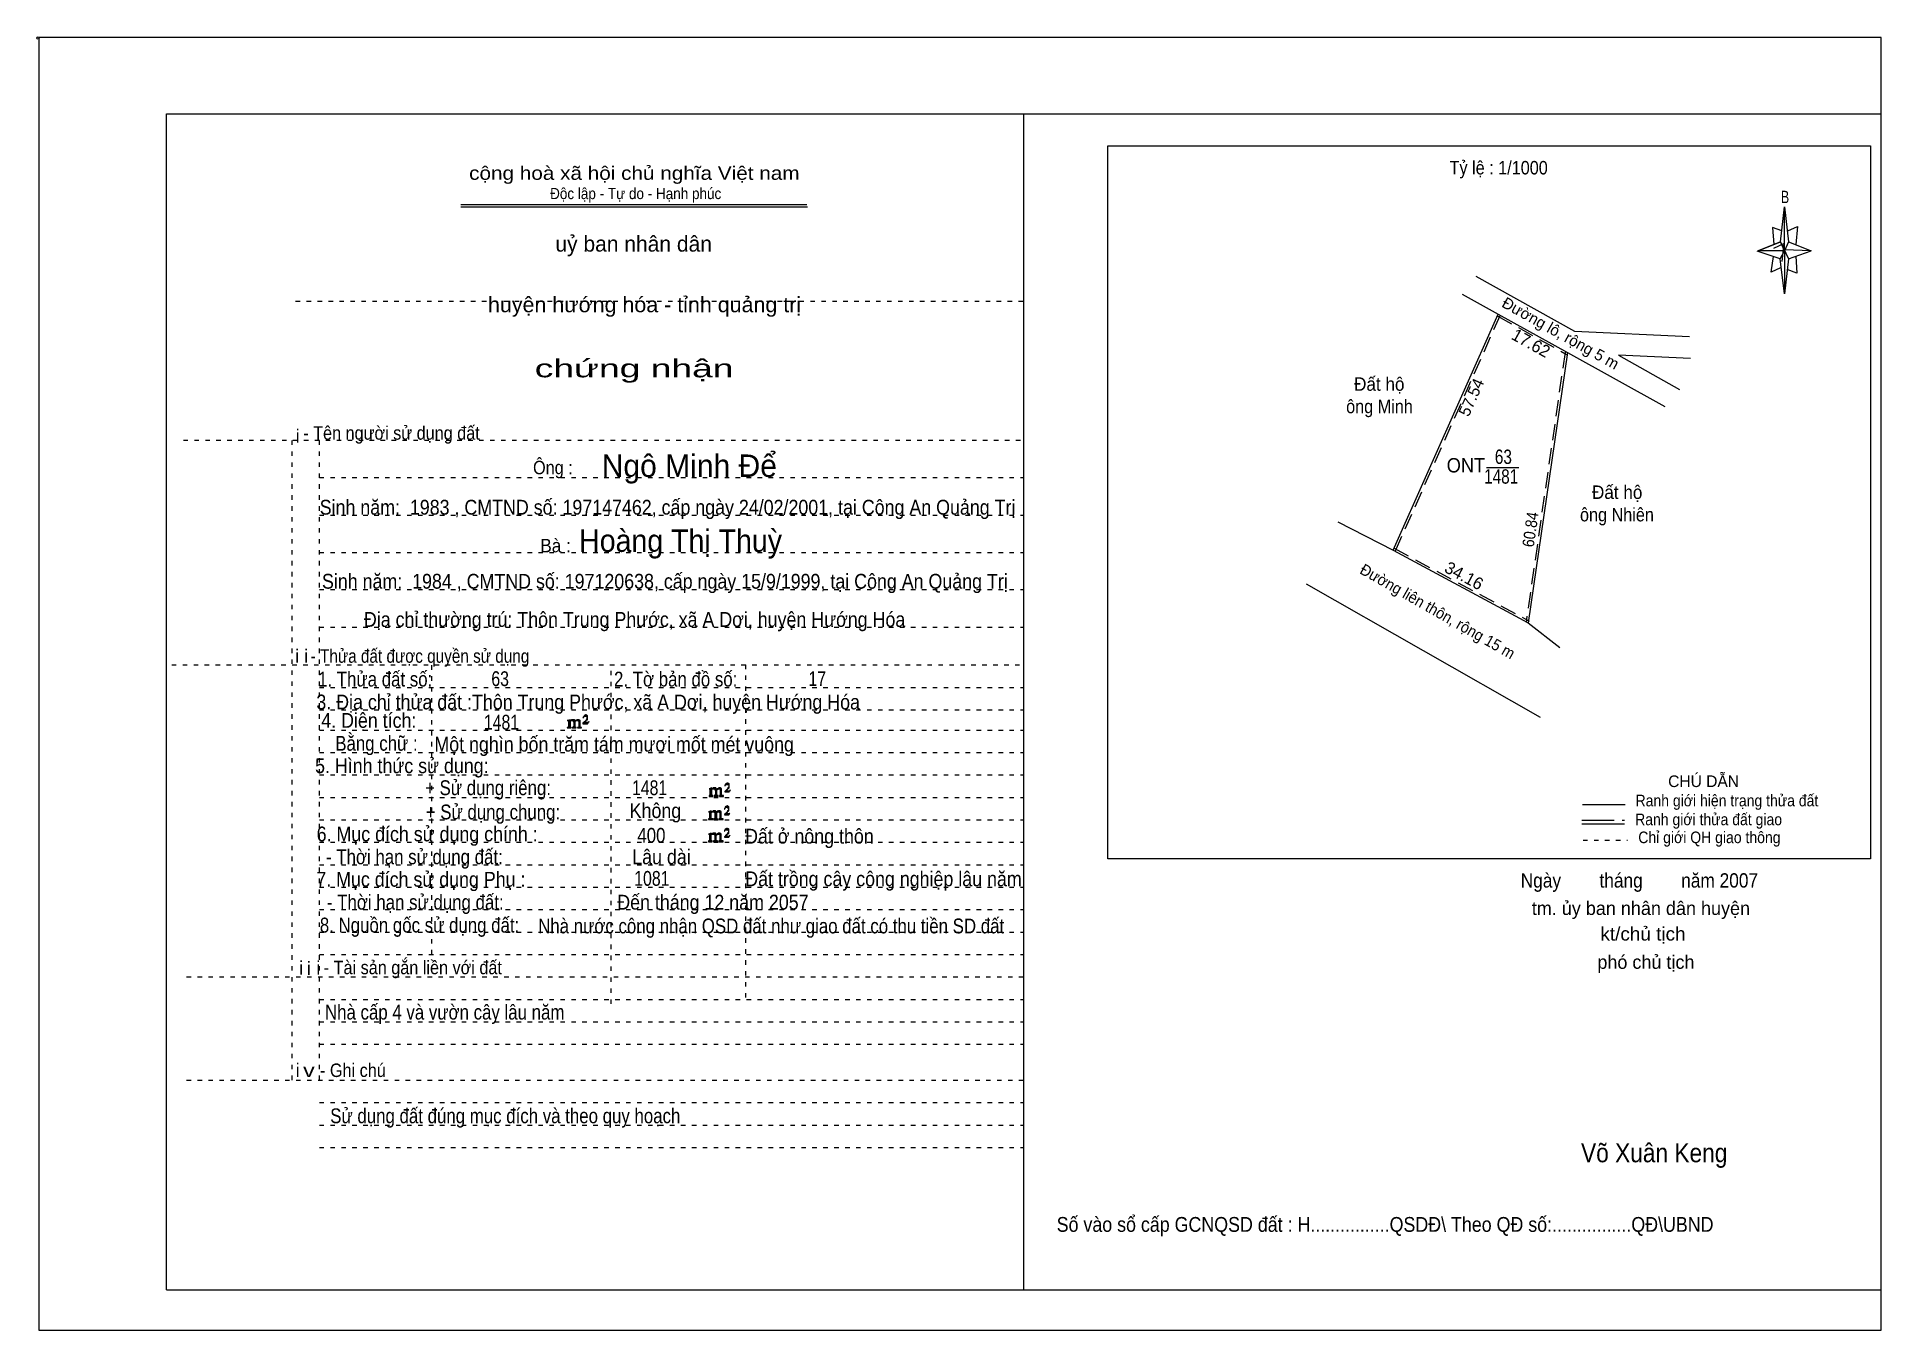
# Model space of a CAD drawing. Header units: centimetres. Extents: x -1.6 to 39.5, y -3.3 to 25.5.
import ezdxf
from ezdxf.enums import TextEntityAlignment as Align

# ---------------------------------------------------------------- set-up
doc = ezdxf.new("R2010")
doc.units = ezdxf.units.CM
doc.header["$LTSCALE"] = 0.12
for name, pattern in [('DOTTED', [1.5, 0.3, -1.2]), ('LONG_DASHED', [7.5, 6, -1.5]), ('MEDIUM_DASHED', [4.5, 3, -1.5])]:
    doc.linetypes.add(name, pattern=pattern)
for name, color, linetype, lineweight in [('1', 7, 'DOTTED', 13), ('10', 7, 'Continuous', 13), ('33', 7, 'LONG_DASHED', 13), ('4', 7, 'Continuous', 13), ('5', 7, 'Continuous', 13), ('50', 7, 'Continuous', 13)]:
    doc.layers.add(name, color=color, linetype=linetype, lineweight=lineweight)
doc.layers.add('30', color=7, linetype='Continuous')

msp = doc.modelspace()

# ---------------------------------------------------------------- hatches: boundary and pattern name
at = {"layer": '50'}
for points in [[(10.27, 10.13), (10.27, 10.12), (10.27, 10.11), (10.25, 10.11), (10.24, 10.11), (10.24, 10.1), (10.33, 10.1), (10.33, 10.11), (10.32, 10.11), (10.31, 10.11), (10.31, 10.12), (10.31, 10.13), (10.31, 10.24), (10.31, 10.25), (10.32, 10.26), (10.34, 10.26), (10.35, 10.26), (10.36, 10.26), (10.37, 10.25), (10.39, 10.22), (10.39, 10.13), (10.37, 10.12), (10.37, 10.11), (10.36, 10.11), (10.35, 10.11), (10.35, 10.1), (10.44, 10.1), (10.44, 10.11), (10.43, 10.11), (10.42, 10.11), (10.42, 10.12), (10.42, 10.13), (10.42, 10.24), (10.44, 10.26), (10.45, 10.26), (10.46, 10.26), (10.49, 10.26), (10.49, 10.25), (10.5, 10.24), (10.5, 10.22), (10.5, 10.13), (10.5, 10.12), (10.49, 10.11), (10.49, 10.11), (10.47, 10.11), (10.47, 10.1), (10.56, 10.1), (10.56, 10.11), (10.55, 10.11), (10.54, 10.11), (10.53, 10.12), (10.53, 10.13), (10.53, 10.2), (10.53, 10.25), (10.53, 10.26), (10.52, 10.27), (10.5, 10.28), (10.47, 10.28), (10.46, 10.28), (10.44, 10.27), (10.41, 10.25), (10.41, 10.26), (10.4, 10.28), (10.39, 10.28), (10.37, 10.28), (10.35, 10.28), (10.34, 10.28), (10.32, 10.26), (10.31, 10.26), (10.31, 10.25), (10.31, 10.25), (10.31, 10.26), (10.31, 10.28), (10.24, 10.26), (10.24, 10.26), (10.25, 10.26), (10.27, 10.25), (10.27, 10.24), (10.27, 10.23)], [(10.69, 10.19), (10.72, 10.24), (10.72, 10.24), (10.71, 10.22), (10.69, 10.22), (10.68, 10.22), (10.63, 10.22), (10.66, 10.26), (10.67, 10.27), (10.69, 10.28), (10.69, 10.3), (10.69, 10.32), (10.69, 10.34), (10.69, 10.35), (10.69, 10.37), (10.68, 10.38), (10.67, 10.38), (10.66, 10.39), (10.65, 10.39), (10.63, 10.38), (10.63, 10.38), (10.62, 10.37), (10.61, 10.35), (10.59, 10.33), (10.61, 10.33), (10.61, 10.35), (10.62, 10.35), (10.63, 10.36), (10.65, 10.36), (10.66, 10.36), (10.67, 10.35), (10.68, 10.35), (10.68, 10.32), (10.68, 10.3), (10.66, 10.28), (10.66, 10.26), (10.65, 10.25), (10.59, 10.2), (10.59, 10.19)], [(13.42, 8.61), (13.42, 8.6), (13.42, 8.59), (13.41, 8.59), (13.4, 8.59), (13.4, 8.57), (13.48, 8.57), (13.48, 8.59), (13.47, 8.59), (13.46, 8.59), (13.46, 8.6), (13.46, 8.61), (13.46, 8.72), (13.46, 8.73), (13.47, 8.74), (13.5, 8.74), (13.51, 8.74), (13.52, 8.74), (13.53, 8.73), (13.54, 8.69), (13.54, 8.61), (13.53, 8.6), (13.53, 8.59), (13.52, 8.59), (13.51, 8.59), (13.51, 8.57), (13.6, 8.57), (13.6, 8.59), (13.58, 8.59), (13.57, 8.59), (13.57, 8.6), (13.57, 8.61), (13.57, 8.72), (13.6, 8.74), (13.61, 8.74), (13.62, 8.74), (13.64, 8.74), (13.64, 8.73), (13.65, 8.72), (13.65, 8.69), (13.65, 8.61), (13.65, 8.6), (13.64, 8.59), (13.64, 8.59), (13.63, 8.59), (13.63, 8.57), (13.72, 8.57), (13.72, 8.59), (13.7, 8.59), (13.69, 8.59), (13.68, 8.6), (13.68, 8.61), (13.68, 8.68), (13.68, 8.73), (13.68, 8.74), (13.67, 8.75), (13.65, 8.76), (13.63, 8.76), (13.62, 8.76), (13.6, 8.75), (13.56, 8.73), (13.56, 8.74), (13.55, 8.76), (13.54, 8.76), (13.53, 8.76), (13.51, 8.76), (13.5, 8.76), (13.47, 8.74), (13.46, 8.74), (13.46, 8.73), (13.46, 8.73), (13.46, 8.74), (13.46, 8.76), (13.4, 8.74), (13.4, 8.74), (13.41, 8.74), (13.42, 8.73), (13.42, 8.72), (13.42, 8.71)], [(13.85, 8.67), (13.87, 8.72), (13.87, 8.72), (13.86, 8.69), (13.85, 8.69), (13.84, 8.69), (13.78, 8.69), (13.82, 8.74), (13.83, 8.75), (13.85, 8.76), (13.85, 8.78), (13.85, 8.79), (13.85, 8.82), (13.85, 8.83), (13.85, 8.85), (13.84, 8.86), (13.83, 8.86), (13.82, 8.87), (13.8, 8.87), (13.78, 8.86), (13.78, 8.86), (13.77, 8.85), (13.76, 8.83), (13.75, 8.81), (13.76, 8.81), (13.76, 8.83), (13.77, 8.83), (13.78, 8.84), (13.8, 8.84), (13.82, 8.84), (13.83, 8.83), (13.84, 8.83), (13.84, 8.79), (13.84, 8.78), (13.82, 8.76), (13.82, 8.74), (13.8, 8.73), (13.75, 8.68), (13.75, 8.67)], [(13.41, 8.09), (13.41, 8.08), (13.41, 8.07), (13.4, 8.07), (13.39, 8.07), (13.39, 8.06), (13.48, 8.06), (13.48, 8.07), (13.47, 8.07), (13.45, 8.07), (13.45, 8.08), (13.45, 8.09), (13.45, 8.2), (13.45, 8.21), (13.47, 8.23), (13.49, 8.23), (13.5, 8.23), (13.51, 8.23), (13.52, 8.21), (13.53, 8.18), (13.53, 8.09), (13.52, 8.08), (13.52, 8.07), (13.51, 8.07), (13.5, 8.07), (13.5, 8.06), (13.59, 8.06), (13.59, 8.07), (13.58, 8.07), (13.57, 8.07), (13.57, 8.08), (13.57, 8.09), (13.57, 8.2), (13.59, 8.23), (13.6, 8.23), (13.61, 8.23), (13.63, 8.23), (13.63, 8.21), (13.64, 8.2), (13.64, 8.18), (13.64, 8.09), (13.64, 8.08), (13.63, 8.07), (13.63, 8.07), (13.62, 8.07), (13.62, 8.06), (13.71, 8.06), (13.71, 8.07), (13.7, 8.07), (13.69, 8.07), (13.67, 8.08), (13.67, 8.09), (13.67, 8.17), (13.67, 8.21), (13.67, 8.23), (13.66, 8.24), (13.64, 8.25), (13.62, 8.25), (13.61, 8.25), (13.59, 8.24), (13.55, 8.21), (13.55, 8.23), (13.54, 8.25), (13.53, 8.25), (13.52, 8.25), (13.5, 8.25), (13.49, 8.25), (13.47, 8.23), (13.45, 8.23), (13.45, 8.21), (13.45, 8.21), (13.45, 8.23), (13.45, 8.25), (13.39, 8.23), (13.39, 8.23), (13.4, 8.23), (13.41, 8.21), (13.41, 8.2), (13.41, 8.19)], [(13.84, 8.16), (13.86, 8.2), (13.86, 8.2), (13.85, 8.18), (13.84, 8.18), (13.83, 8.18), (13.77, 8.18), (13.81, 8.23), (13.82, 8.24), (13.84, 8.25), (13.84, 8.27), (13.84, 8.28), (13.84, 8.3), (13.84, 8.31), (13.84, 8.34), (13.83, 8.35), (13.82, 8.35), (13.81, 8.36), (13.8, 8.36), (13.77, 8.35), (13.77, 8.35), (13.76, 8.34), (13.75, 8.31), (13.74, 8.29), (13.75, 8.29), (13.75, 8.31), (13.76, 8.31), (13.77, 8.33), (13.8, 8.33), (13.81, 8.33), (13.82, 8.31), (13.83, 8.31), (13.83, 8.28), (13.83, 8.27), (13.81, 8.25), (13.81, 8.23), (13.8, 8.21), (13.74, 8.17), (13.74, 8.16)], [(13.84, 7.66), (13.86, 7.71), (13.86, 7.71), (13.85, 7.68), (13.84, 7.68), (13.83, 7.68), (13.77, 7.68), (13.81, 7.73), (13.82, 7.74), (13.84, 7.75), (13.84, 7.77), (13.84, 7.78), (13.84, 7.81), (13.84, 7.82), (13.84, 7.84), (13.83, 7.85), (13.82, 7.85), (13.81, 7.86), (13.79, 7.86), (13.77, 7.85), (13.77, 7.85), (13.76, 7.84), (13.75, 7.82), (13.74, 7.8), (13.75, 7.8), (13.75, 7.82), (13.76, 7.82), (13.77, 7.83), (13.79, 7.83), (13.81, 7.83), (13.82, 7.82), (13.83, 7.82), (13.83, 7.78), (13.83, 7.77), (13.81, 7.75), (13.81, 7.73), (13.79, 7.72), (13.74, 7.67), (13.74, 7.66)], [(13.41, 7.6), (13.41, 7.59), (13.41, 7.58), (13.4, 7.58), (13.39, 7.58), (13.39, 7.56), (13.47, 7.56), (13.47, 7.58), (13.46, 7.58), (13.45, 7.58), (13.45, 7.59), (13.45, 7.6), (13.45, 7.71), (13.45, 7.72), (13.46, 7.73), (13.49, 7.73), (13.5, 7.73), (13.51, 7.73), (13.52, 7.72), (13.53, 7.68), (13.53, 7.6), (13.52, 7.59), (13.52, 7.58), (13.51, 7.58), (13.5, 7.58), (13.5, 7.56), (13.59, 7.56), (13.59, 7.58), (13.57, 7.58), (13.56, 7.58), (13.56, 7.59), (13.56, 7.6), (13.56, 7.71), (13.59, 7.73), (13.6, 7.73), (13.61, 7.73), (13.63, 7.73), (13.63, 7.72), (13.64, 7.71), (13.64, 7.68), (13.64, 7.6), (13.64, 7.59), (13.63, 7.58), (13.63, 7.58), (13.62, 7.58), (13.62, 7.56), (13.71, 7.56), (13.71, 7.58), (13.69, 7.58), (13.68, 7.58), (13.67, 7.59), (13.67, 7.6), (13.67, 7.67), (13.67, 7.72), (13.67, 7.73), (13.66, 7.74), (13.64, 7.75), (13.62, 7.75), (13.61, 7.75), (13.59, 7.74), (13.55, 7.72), (13.55, 7.73), (13.54, 7.75), (13.53, 7.75), (13.52, 7.75), (13.5, 7.75), (13.49, 7.75), (13.46, 7.73), (13.45, 7.73), (13.45, 7.72), (13.45, 7.72), (13.45, 7.73), (13.45, 7.75), (13.39, 7.73), (13.39, 7.73), (13.4, 7.73), (13.41, 7.72), (13.41, 7.71), (13.41, 7.7)]]:
    msp.add_hatch(color=256, dxfattribs=at).paths.add_polyline_path(points)

# ---------------------------------------------------------------- linework, layer by layer
at = {"layer": '1', "linetype": 'Continuous'}
for p, q in [((1.31, -2.42), (1.31, 23.78)), ((1.31, 23.78), (39.51, 23.78)), ((20.41, -2.42), (20.41, 23.78)), ((39.51, -2.42), (39.51, 23.78)), ((7.87, 21.76), (15.58, 21.76)), ((7.87, 21.71), (15.59, 21.71)), ((37.26, 20.55), (36.75, 20.72)), ((1.31, -2.42), (39.51, -2.42))]:
    msp.add_line(p, q, dxfattribs=at)
at = {"layer": '1'}
for p, q in [((4.19, 19.61), (20.41, 19.61)), ((1.69, 16.51), (20.41, 16.51)), ((4.11, 2.25), (4.11, 16.51)), ((4.72, 2.25), (4.72, 16.51)), ((4.72, 15.68), (20.41, 15.68)), ((4.72, 14.84), (20.41, 14.84)), ((4.72, 14.01), (20.41, 14.01)), ((4.72, 13.18), (20.41, 13.18)), ((4.72, 12.34), (20.41, 12.34)), ((1.43, 11.5), (20.41, 11.5)), ((7.22, 5.05), (7.22, 11.5)), ((11.22, 3.95), (11.22, 11.5)), ((14.22, 4.09), (14.22, 11.5)), ((4.72, 11), (20.41, 11)), ((4.72, 10.5), (20.41, 10.5)), ((4.72, 10.05), (20.41, 10.05)), ((4.72, 9.55), (20.41, 9.55)), ((4.72, 9.05), (20.41, 9.05)), ((4.72, 8.55), (20.41, 8.55)), ((4.72, 8.05), (20.41, 8.05)), ((4.72, 7.55), (20.41, 7.55)), ((4.72, 7.05), (20.41, 7.05)), ((4.72, 6.55), (20.41, 6.55)), ((4.72, 6.05), (20.41, 6.05)), ((4.72, 5.55), (20.41, 5.55)), ((4.72, 5.05), (20.41, 5.05)), ((1.76, 4.55), (20.41, 4.55)), ((4.72, 4.05), (20.41, 4.05)), ((4.72, 3.55), (20.41, 3.55)), ((4.72, 3.05), (20.41, 3.05)), ((1.76, 2.25), (20.41, 2.25)), ((4.72, 1.75), (20.41, 1.75)), ((4.72, 1.25), (20.41, 1.25)), ((4.72, 0.75), (20.41, 0.75))]:
    msp.add_line(p, q, dxfattribs=at)
at = {"layer": '1', "linetype": 'Continuous'}
msp.add_lwpolyline([(-1.53, -3.32), (39.51, -3.32), (39.51, 25.48), (-1.53, 25.48)], close=True, dxfattribs=at)
msp.add_lwpolyline([(37.27, 20.35), (37.06, 20.25), (37.11, 20.6)], dxfattribs=at)
at = {"layer": '10', "linetype": 'MEDIUM_DASHED'}
for p, q in [((28.69, 14.04), (31.03, 19.3)), ((30.96, 19.28), (32.5, 18.42)), ((32.47, 18.47), (31.6, 12.45)), ((28.66, 14.1), (31.67, 12.48))]:
    msp.add_line(p, q, dxfattribs=at)
at = {"layer": '10'}
for p, q in [((32.52, 18.46), (31.65, 12.44)), ((28.64, 14.06), (31.65, 12.44)), ((31.92, 10.33), (26.71, 13.3)), ((31.65, 12.44), (32.35, 11.89))]:
    msp.add_line(p, q, dxfattribs=at)
for points in [[(30.48, 20.16), (32.68, 18.94), (35.24, 18.82)], [(30.18, 19.76), (30.98, 19.32), (32.52, 18.46), (34.69, 17.26)], [(27.41, 14.69), (28.64, 14.06), (30.98, 19.32)], [(35.26, 18.33), (33.66, 18.4), (35.02, 17.64)]]:
    msp.add_lwpolyline(points, dxfattribs=at)
at = {"layer": '33'}
msp.add_line((30.72, 15.9), (31.5, 15.9), dxfattribs=at)
at = {"layer": '4'}
for p, q in [((32.86, 8.39), (33.81, 8.39)), ((32.84, 7.96), (33.79, 7.96))]:
    msp.add_line(p, q, dxfattribs=at)
at = {"layer": '4', "linetype": 'LONG_DASHED'}
msp.add_line((32.84, 8.04), (33.79, 8.04), dxfattribs=at)
at = {"layer": '4', "linetype": 'DOTTED'}
msp.add_line((32.87, 7.6), (33.86, 7.6), dxfattribs=at)
at = {"layer": '4'}
msp.add_lwpolyline([(22.28, 23.07), (39.27, 23.07), (39.27, 7.18), (22.28, 7.18)], close=True, dxfattribs=at)
msp.add_circle((-1.55, 25.47), 0.025, dxfattribs=at)
at = {"layer": '5'}
for p, q in [((37.27, 20.93), (37.36, 21.71)), ((37.45, 20.55), (37.36, 19.77)), ((37.45, 20.93), (37.95, 20.73)), ((37.61, 20.61), (37.63, 20.23)), ((37.63, 20.23), (37.42, 20.31))]:
    msp.add_line(p, q, dxfattribs=at)
for points in [[(37.36, 21.71), (37.45, 20.93), (37.36, 20.73)], [(37.36, 20.73), (36.77, 20.73), (37.27, 20.93), (37.45, 20.55), (37.95, 20.73), (37.36, 20.75)], [(37.36, 20.73), (37.36, 19.77), (37.26, 20.55)]]:
    msp.add_lwpolyline(points, close=True, dxfattribs=at)
for points in [[(37.3, 21.17), (37.09, 21.25), (37.12, 20.87)], [(37.43, 21.17), (37.65, 21.27), (37.61, 20.87)], [(37.36, 20.73), (37.27, 20.93), (36.77, 20.73)], [(37.12, 20.79), (37.34, 20.89), (37.3, 20.49)], [(37.36, 20.73), (37.45, 20.55), (37.95, 20.73)]]:
    msp.add_lwpolyline(points, dxfattribs=at)
at = {"layer": '50'}
for points in [[(10.27, 10.13), (10.27, 10.12), (10.27, 10.11), (10.25, 10.11), (10.24, 10.11), (10.24, 10.1), (10.33, 10.1), (10.33, 10.11), (10.32, 10.11), (10.31, 10.11), (10.31, 10.12), (10.31, 10.13), (10.31, 10.24), (10.31, 10.25), (10.32, 10.26), (10.34, 10.26), (10.35, 10.26), (10.36, 10.26), (10.37, 10.25), (10.39, 10.22), (10.39, 10.13), (10.37, 10.12), (10.37, 10.11), (10.36, 10.11), (10.35, 10.11), (10.35, 10.1), (10.44, 10.1), (10.44, 10.11), (10.43, 10.11), (10.42, 10.11), (10.42, 10.12), (10.42, 10.13), (10.42, 10.24), (10.44, 10.26), (10.45, 10.26), (10.46, 10.26), (10.49, 10.26), (10.49, 10.25), (10.5, 10.24), (10.5, 10.22), (10.5, 10.13), (10.5, 10.12), (10.49, 10.11), (10.49, 10.11), (10.47, 10.11), (10.47, 10.1), (10.56, 10.1), (10.56, 10.11), (10.55, 10.11), (10.54, 10.11), (10.53, 10.12), (10.53, 10.13), (10.53, 10.2), (10.53, 10.25), (10.53, 10.26), (10.52, 10.27), (10.5, 10.28), (10.47, 10.28), (10.46, 10.28), (10.44, 10.27), (10.41, 10.25), (10.41, 10.26), (10.4, 10.28), (10.39, 10.28), (10.37, 10.28), (10.35, 10.28), (10.34, 10.28), (10.32, 10.26), (10.31, 10.26), (10.31, 10.25), (10.31, 10.25), (10.31, 10.26), (10.31, 10.28), (10.24, 10.26), (10.24, 10.26), (10.25, 10.26), (10.27, 10.25), (10.27, 10.24), (10.27, 10.23)], [(10.69, 10.19), (10.72, 10.24), (10.72, 10.24), (10.71, 10.22), (10.69, 10.22), (10.68, 10.22), (10.63, 10.22), (10.66, 10.26), (10.67, 10.27), (10.69, 10.28), (10.69, 10.3), (10.69, 10.32), (10.69, 10.34), (10.69, 10.35), (10.69, 10.37), (10.68, 10.38), (10.67, 10.38), (10.66, 10.39), (10.65, 10.39), (10.63, 10.38), (10.63, 10.38), (10.62, 10.37), (10.61, 10.35), (10.59, 10.33), (10.61, 10.33), (10.61, 10.35), (10.62, 10.35), (10.63, 10.36), (10.65, 10.36), (10.66, 10.36), (10.67, 10.35), (10.68, 10.35), (10.68, 10.32), (10.68, 10.3), (10.66, 10.28), (10.66, 10.26), (10.65, 10.25), (10.59, 10.2), (10.59, 10.19)], [(13.42, 8.61), (13.42, 8.6), (13.42, 8.59), (13.41, 8.59), (13.4, 8.59), (13.4, 8.57), (13.48, 8.57), (13.48, 8.59), (13.47, 8.59), (13.46, 8.59), (13.46, 8.6), (13.46, 8.61), (13.46, 8.72), (13.46, 8.73), (13.47, 8.74), (13.5, 8.74), (13.51, 8.74), (13.52, 8.74), (13.53, 8.73), (13.54, 8.69), (13.54, 8.61), (13.53, 8.6), (13.53, 8.59), (13.52, 8.59), (13.51, 8.59), (13.51, 8.57), (13.6, 8.57), (13.6, 8.59), (13.58, 8.59), (13.57, 8.59), (13.57, 8.6), (13.57, 8.61), (13.57, 8.72), (13.6, 8.74), (13.61, 8.74), (13.62, 8.74), (13.64, 8.74), (13.64, 8.73), (13.65, 8.72), (13.65, 8.69), (13.65, 8.61), (13.65, 8.6), (13.64, 8.59), (13.64, 8.59), (13.63, 8.59), (13.63, 8.57), (13.72, 8.57), (13.72, 8.59), (13.7, 8.59), (13.69, 8.59), (13.68, 8.6), (13.68, 8.61), (13.68, 8.68), (13.68, 8.73), (13.68, 8.74), (13.67, 8.75), (13.65, 8.76), (13.63, 8.76), (13.62, 8.76), (13.6, 8.75), (13.56, 8.73), (13.56, 8.74), (13.55, 8.76), (13.54, 8.76), (13.53, 8.76), (13.51, 8.76), (13.5, 8.76), (13.47, 8.74), (13.46, 8.74), (13.46, 8.73), (13.46, 8.73), (13.46, 8.74), (13.46, 8.76), (13.4, 8.74), (13.4, 8.74), (13.41, 8.74), (13.42, 8.73), (13.42, 8.72), (13.42, 8.71)], [(13.85, 8.67), (13.87, 8.72), (13.87, 8.72), (13.86, 8.69), (13.85, 8.69), (13.84, 8.69), (13.78, 8.69), (13.82, 8.74), (13.83, 8.75), (13.85, 8.76), (13.85, 8.78), (13.85, 8.79), (13.85, 8.82), (13.85, 8.83), (13.85, 8.85), (13.84, 8.86), (13.83, 8.86), (13.82, 8.87), (13.8, 8.87), (13.78, 8.86), (13.78, 8.86), (13.77, 8.85), (13.76, 8.83), (13.75, 8.81), (13.76, 8.81), (13.76, 8.83), (13.77, 8.83), (13.78, 8.84), (13.8, 8.84), (13.82, 8.84), (13.83, 8.83), (13.84, 8.83), (13.84, 8.79), (13.84, 8.78), (13.82, 8.76), (13.82, 8.74), (13.8, 8.73), (13.75, 8.68), (13.75, 8.67)], [(13.41, 8.09), (13.41, 8.08), (13.41, 8.07), (13.4, 8.07), (13.39, 8.07), (13.39, 8.06), (13.48, 8.06), (13.48, 8.07), (13.47, 8.07), (13.45, 8.07), (13.45, 8.08), (13.45, 8.09), (13.45, 8.2), (13.45, 8.21), (13.47, 8.23), (13.49, 8.23), (13.5, 8.23), (13.51, 8.23), (13.52, 8.21), (13.53, 8.18), (13.53, 8.09), (13.52, 8.08), (13.52, 8.07), (13.51, 8.07), (13.5, 8.07), (13.5, 8.06), (13.59, 8.06), (13.59, 8.07), (13.58, 8.07), (13.57, 8.07), (13.57, 8.08), (13.57, 8.09), (13.57, 8.2), (13.59, 8.23), (13.6, 8.23), (13.61, 8.23), (13.63, 8.23), (13.63, 8.21), (13.64, 8.2), (13.64, 8.18), (13.64, 8.09), (13.64, 8.08), (13.63, 8.07), (13.63, 8.07), (13.62, 8.07), (13.62, 8.06), (13.71, 8.06), (13.71, 8.07), (13.7, 8.07), (13.69, 8.07), (13.67, 8.08), (13.67, 8.09), (13.67, 8.17), (13.67, 8.21), (13.67, 8.23), (13.66, 8.24), (13.64, 8.25), (13.62, 8.25), (13.61, 8.25), (13.59, 8.24), (13.55, 8.21), (13.55, 8.23), (13.54, 8.25), (13.53, 8.25), (13.52, 8.25), (13.5, 8.25), (13.49, 8.25), (13.47, 8.23), (13.45, 8.23), (13.45, 8.21), (13.45, 8.21), (13.45, 8.23), (13.45, 8.25), (13.39, 8.23), (13.39, 8.23), (13.4, 8.23), (13.41, 8.21), (13.41, 8.2), (13.41, 8.19)], [(13.84, 8.16), (13.86, 8.2), (13.86, 8.2), (13.85, 8.18), (13.84, 8.18), (13.83, 8.18), (13.77, 8.18), (13.81, 8.23), (13.82, 8.24), (13.84, 8.25), (13.84, 8.27), (13.84, 8.28), (13.84, 8.3), (13.84, 8.31), (13.84, 8.34), (13.83, 8.35), (13.82, 8.35), (13.81, 8.36), (13.8, 8.36), (13.77, 8.35), (13.77, 8.35), (13.76, 8.34), (13.75, 8.31), (13.74, 8.29), (13.75, 8.29), (13.75, 8.31), (13.76, 8.31), (13.77, 8.33), (13.8, 8.33), (13.81, 8.33), (13.82, 8.31), (13.83, 8.31), (13.83, 8.28), (13.83, 8.27), (13.81, 8.25), (13.81, 8.23), (13.8, 8.21), (13.74, 8.17), (13.74, 8.16)], [(13.84, 7.66), (13.86, 7.71), (13.86, 7.71), (13.85, 7.68), (13.84, 7.68), (13.83, 7.68), (13.77, 7.68), (13.81, 7.73), (13.82, 7.74), (13.84, 7.75), (13.84, 7.77), (13.84, 7.78), (13.84, 7.81), (13.84, 7.82), (13.84, 7.84), (13.83, 7.85), (13.82, 7.85), (13.81, 7.86), (13.79, 7.86), (13.77, 7.85), (13.77, 7.85), (13.76, 7.84), (13.75, 7.82), (13.74, 7.8), (13.75, 7.8), (13.75, 7.82), (13.76, 7.82), (13.77, 7.83), (13.79, 7.83), (13.81, 7.83), (13.82, 7.82), (13.83, 7.82), (13.83, 7.78), (13.83, 7.77), (13.81, 7.75), (13.81, 7.73), (13.79, 7.72), (13.74, 7.67), (13.74, 7.66)], [(13.41, 7.6), (13.41, 7.59), (13.41, 7.58), (13.4, 7.58), (13.39, 7.58), (13.39, 7.56), (13.47, 7.56), (13.47, 7.58), (13.46, 7.58), (13.45, 7.58), (13.45, 7.59), (13.45, 7.6), (13.45, 7.71), (13.45, 7.72), (13.46, 7.73), (13.49, 7.73), (13.5, 7.73), (13.51, 7.73), (13.52, 7.72), (13.53, 7.68), (13.53, 7.6), (13.52, 7.59), (13.52, 7.58), (13.51, 7.58), (13.5, 7.58), (13.5, 7.56), (13.59, 7.56), (13.59, 7.58), (13.57, 7.58), (13.56, 7.58), (13.56, 7.59), (13.56, 7.6), (13.56, 7.71), (13.59, 7.73), (13.6, 7.73), (13.61, 7.73), (13.63, 7.73), (13.63, 7.72), (13.64, 7.71), (13.64, 7.68), (13.64, 7.6), (13.64, 7.59), (13.63, 7.58), (13.63, 7.58), (13.62, 7.58), (13.62, 7.56), (13.71, 7.56), (13.71, 7.58), (13.69, 7.58), (13.68, 7.58), (13.67, 7.59), (13.67, 7.6), (13.67, 7.67), (13.67, 7.72), (13.67, 7.73), (13.66, 7.74), (13.64, 7.75), (13.62, 7.75), (13.61, 7.75), (13.59, 7.74), (13.55, 7.72), (13.55, 7.73), (13.54, 7.75), (13.53, 7.75), (13.52, 7.75), (13.5, 7.75), (13.49, 7.75), (13.46, 7.73), (13.45, 7.73), (13.45, 7.72), (13.45, 7.72), (13.45, 7.73), (13.45, 7.75), (13.39, 7.73), (13.39, 7.73), (13.4, 7.73), (13.41, 7.72), (13.41, 7.71), (13.41, 7.7)]]:
    msp.add_lwpolyline(points, close=True, dxfattribs=at)

# ---------------------------------------------------------------- texts
at = {"layer": '1'}
for s, height, width, p in [('cộng hoà xã hội chủ nghĩa Việt nam', 0.3, 1.15, (11.735, 22.31)), ('Độc lập - Tự do - Hạnh phúc', 0.25, 0.9, (11.765, 21.88)), ('chứng nhận', 0.4, 1.55, (11.73, 17.91)), ('- Tên người sử dụng đất', 0.3, 0.9, (6.325, 16.52)), ('- Thửa đất được quyền sử dụng', 0.3, 0.85, (6.96, 11.55)), ('- Tài sản gắn liền với đất ', 0.3, 0.9, (6.85, 4.61)), ('v', 0.3, 1.3, (4.485, 2.32)), ('- Ghi chú', 0.3, 0.9, (5.465, 2.32))]:
    msp.add_text(s, height=height, dxfattribs=dict(at, width=width)).set_placement(p, align=Align.CENTER)
for s, height, p in [('uỷ ban nhân dân', 0.35, (11.72, 20.71)), ('i', 0.3, (4.235, 16.45)), ('i', 0.3, (4.225, 11.55)), ('i', 0.3, (4.425, 11.55)), ('i', 0.3, (4.315, 4.6)), ('i', 0.3, (4.485, 4.59)), ('i', 0.3, (4.695, 4.6)), ('i', 0.3, (4.235, 2.32))]:
    msp.add_text(s, height=height, dxfattribs=at).set_placement(p, align=Align.CENTER)
at = {"layer": '10'}
for s, height, width, p in [('Tỷ lệ : 1/1000', 0.3, 0.9, (30.99, 22.43)), ('Đất hộ', 0.3, 0.95, (28.33, 17.61)), ('ông Minh', 0.3, 0.9, (28.335, 17.11)), ('Đất hộ', 0.3, 0.95, (33.63, 15.2)), ('ông Nhiên', 0.3, 0.9, (33.625, 14.7)), ('Hoàng Thị Thuỳ', 0.5, 0.95, (12.765, 14.02)), ('Võ Xuân Keng', 0.42, 0.9, (34.455, 0.42))]:
    msp.add_text(s, height=height, dxfattribs=dict(at, width=width)).set_placement(p, align=Align.CENTER)
msp.add_text('Đường lô, rộng 5 m', height=0.2499, rotation=330.819, dxfattribs=at).set_placement((32.309, 18.782), align=Align.CENTER)
msp.add_text('Ngô Minh Để', height=0.5, dxfattribs=at).set_placement((12.96, 15.69), align=Align.CENTER)
at = {"layer": '10', "width": 0.95}
msp.add_text('Đường liên thôn, rộng 15 m', height=0.25, rotation=330.314, dxfattribs=at).set_placement((29.568, 12.586), align=Align.CENTER)
at = {"layer": '30'}
for s, height, rotation, p in [('17.62', 0.2699, 330.933, (31.644, 18.555)), ('57.54', 0.26, 66.037, (30.499, 17.412)), ('34.16', 0.27, 331.695, (30.156, 13.371))]:
    msp.add_text(s, height=height, rotation=rotation, dxfattribs=at).set_placement(p, align=Align.CENTER)
at = {"layer": '30', "width": 0.9}
msp.add_text('60.84', height=0.26, rotation=81.789, dxfattribs=at).set_placement((31.826, 14.501), align=Align.CENTER)
at = {"layer": '33', "width": 0.95}
msp.add_text('ONT', height=0.32, dxfattribs=at).set_placement((30.69, 15.79), align=Align.RIGHT)
at = {"layer": '33', "width": 0.8}
for s, p in [('63', (31.095, 15.98)), ('1481', (31.045, 15.54))]:
    msp.add_text(s, height=0.32, dxfattribs=at).set_placement(p, align=Align.CENTER)
at = {"layer": '4'}
msp.add_text('CHÚ DẪN', height=0.2591, dxfattribs=at).set_placement((35.555, 8.78), align=Align.CENTER)
at = {"layer": '4', "width": 0.9}
for s, p in [('Ranh giới hiện trạng thửa đất', (36.075, 8.35)), ('Ranh giới thửa đất giao ', (35.71, 7.93)), ('Chỉ giới QH giao thông', (35.685, 7.53))]:
    msp.add_text(s, height=0.2591, dxfattribs=at).set_placement(p, align=Align.CENTER)
at = {"layer": '5', "width": 0.75}
msp.add_text('B', height=0.276, dxfattribs=at).set_placement((37.37, 21.79), align=Align.CENTER)
at = {"layer": '50'}
for s, height, width, p in [('  huyện hướng hóa - tỉnh quảng trị', 0.34, 1.05, (11.83, 19.36)), ('Ông :', 0.3, 0.9, (9.92, 15.75)), ('Sinh năm:  1983 , CMTND số: 197147462, cấp ngày 24/02/2001, tại Công An Quảng Trị', 0.33, 0.9, (12.475, 14.85)), ('Bà :', 0.3, 0.95, (9.98, 14.01)), ('Sinh năm:  1984 , CMTND số: 197120638, cấp ngày 15/9/1999, tại Công An Quảng Trị', 0.33, 0.9, (12.415, 13.2)), ('Địa chỉ thường trú: Thôn Trung Phước, xã A Dơi, huyện Hướng Hóa', 0.33, 0.9, (11.74, 12.35)), ('1. Thửa đất số:  ', 0.33, 0.85, (6.065, 11.02)), ('63', 0.33, 0.8, (8.745, 11.03)), ('2. Tờ bản đồ số:  ', 0.33, 0.85, (12.76, 11.02)), ('17', 0.33, 0.8, (15.81, 11.03)), ('3. Địa chỉ thửa đất : ', 0.33, 0.9, (6.44, 10.51)), ('Thôn Trung Phước, xã A Dơi, huyện Hướng Hóa', 0.33, 0.9, (12.44, 10.51)), ('4. Diện tích: ', 0.33, 0.9, (5.875, 10.1)), ('1481', 0.33, 0.8, (8.775, 10.06)), ('Bằng chữ :', 0.33, 0.85, (5.99, 9.59)), ('Một nghìn bốn trăm tám mươi mốt mét vuông', 0.33, 0.9, (11.285, 9.57)), ('5. Hình thức sử dụng:', 0.33, 0.9, (6.555, 9.09)), ('+ Sử dụng riêng:', 0.33, 0.85, (8.475, 8.6)), ('1481', 0.33, 0.8, (12.075, 8.6)), ('+ Sử dụng chung:', 0.33, 0.85, (8.585, 8.06)), ('Không', 0.33, 0.9, (12.205, 8.09)), ('6. Mục đích sử dụng chính :', 0.33, 0.9, (7.12, 7.57)), ('400', 0.33, 0.85, (12.115, 7.54)), ('Đất ở nông thôn', 0.33, 0.9, (15.635, 7.52)), ('- Thời hạn sử dụng đất:', 0.33, 0.85, (6.835, 7.06)), ('Lâu dài', 0.33, 0.9, (12.34, 7.06)), ('7. Mục đích sử dụng Phụ :', 0.33, 0.9, (6.98, 6.56)), ('1081', 0.33, 0.8, (12.125, 6.58)), ('Đất trồng cây công nghiệp lâu năm', 0.33, 0.9, (17.285, 6.57)), ('Ngày        tháng        năm 2007', 0.32, 0.9, (34.125, 6.54)), ('- Thời hạn sử dụng đất:', 0.33, 0.85, (6.855, 6.05)), ('Đến tháng 12 năm 2057', 0.33, 0.9, (13.485, 6.05)), ('8. Nguồn gốc sử dụng đất:', 0.33, 0.85, (6.95, 5.54)), ('Nhà nước công nhận QSD đất như giao đất có thu tiền SD đất ', 0.33, 0.85, (14.835, 5.52)), ('kt/chủ tịch', 0.3, 1.05, (34.205, 5.36)), ('Nhà cấp 4 và vườn cây lâu năm', 0.33, 0.85, (7.51, 3.6)), ('Sử dụng đất đúng mục đích và theo quy hoạch', 0.33, 0.85, (8.86, 1.29)), ('Số vào sổ cấp GCNQSD đất : H................QSDĐ\\ Theo QĐ số:................QĐ\\UBND', 0.33, 0.9, (28.46, -1.13))]:
    msp.add_text(s, height=height, dxfattribs=dict(at, width=width)).set_placement(p, align=Align.CENTER)
for s, p in [('tm. ủy ban nhân dân huyện ', (34.215, 5.93)), ('phó chủ tịch', (34.27, 4.73))]:
    msp.add_text(s, height=0.3, dxfattribs=at).set_placement(p, align=Align.CENTER)

doc.saveas('drawing.dxf')
